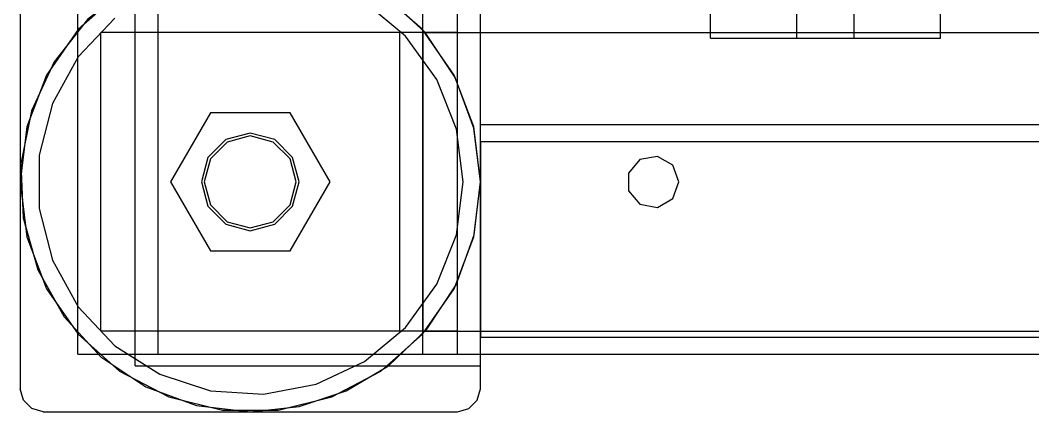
# Model space of a CAD drawing. Header units: millimetres. Extents: x -201 to 3037, y -406 to 3230.
# Drawn here: x -10 to 166, y 1990 to 2058.1 of the extents above; entities that cross this region are included whole.
import ezdxf

# ---------------------------------------------------------------- set-up
doc = ezdxf.new("R2010")
doc.units = ezdxf.units.MM
doc.layers.add('HIDDEN', color=8, linetype='Continuous')
doc.layers.add('VISIBLE', color=7, linetype='Continuous')

msp = doc.modelspace()

# ---------------------------------------------------------------- linework, layer by layer
at = {"layer": 'HIDDEN'}
for points in [[(10, 2000), (10, 2950)], [(14, 2000), (14, 2950)], [(14, 2000), (14, 2950)], [(66, 2000), (66, 2950)], [(66, 2000), (66, 2950)], [(70, 2000), (70, 2950)], [(70, 2000), (70, 2950)], [(70, 2000), (70, 2950)], [(110, 2055), (110, 2145)], [(125, 2055), (125, 2145)], [(135, 2055), (135, 2145)], [(150, 2055), (150, 2145)], [(70, 2030), (68.89, 2039.34), (65.64, 2048.16), (60.42, 2055.98), (53.51, 2062.36), (45.31, 2066.96), (36.26, 2069.51), (26.86, 2069.88), (17.64, 2068.04), (9.1, 2064.11), (1.72, 2058.28), (-4.11, 2050.9), (-8.04, 2042.36), (-9.88, 2033.14), (-9.51, 2023.74), (-6.96, 2014.69), (-2.36, 2006.49), (4.02, 1999.58), (11.84, 1994.36), (20.66, 1991.11), (30, 1990)], [(-10, 2066), (-10, 1994)], [(70, 1994), (70, 2066)], [(70, 1998), (70, 2066)], [(7.28, 2062.92), (0.06, 2056.52), (-5.42, 2048.59), (-8.84, 2039.57), (-10, 2030), (-8.84, 2020.43), (-5.42, 2011.41), (0.06, 2003.48), (7.28, 1997.08), (15.82, 1992.6), (25.18, 1990.29), (34.82, 1990.29), (44.18, 1992.6), (52.72, 1997.08), (59.94, 2003.48), (65.42, 2011.41), (68.84, 2020.43), (70, 2030)], [(70, 2030), (68.84, 2039.57), (65.42, 2048.59), (59.94, 2056.52), (52.72, 2062.92)], [(0, 2000), (0, 2060)], [(10, 2000), (10, 2060)], [(10, 2000), (10, 2060)], [(67, 2030), (65.84, 2039.2), (62.42, 2047.82), (56.97, 2055.33), (49.83, 2061.24)], [(67, 2030), (65.84, 2039.2), (62.42, 2047.82), (56.97, 2055.33), (49.83, 2061.24)], [(60, 2000), (60, 2060)], [(60, 2000), (60, 2060)], [(60, 2000), (60, 2060)], [(60, 2000), (60, 2060)], [(60, 2000), (60, 2060)], [(60, 2000), (60, 2060)], [(70, 2000), (70, 2060)], [(70, 2000), (70, 2060)], [(6.42, 2058.51), (0.07, 2051.75), (-4.4, 2043.62), (-6.71, 2034.64), (-6.71, 2025.36), (-4.4, 2016.38), (0.07, 2008.25), (6.42, 2001.49), (14.25, 1996.52), (23.07, 1993.66), (32.32, 1993.07), (41.43, 1994.81), (49.83, 1998.76), (56.97, 2004.67), (62.42, 2012.18), (65.84, 2020.8), (67, 2030)], [(6.42, 2058.51), (0.07, 2051.75), (-4.4, 2043.62), (-6.71, 2034.64), (-6.71, 2025.36), (-4.4, 2016.38), (0.07, 2008.25), (6.42, 2001.49), (14.25, 1996.52), (23.07, 1993.66), (32.32, 1993.07), (41.43, 1994.81), (49.83, 1998.76), (56.97, 2004.67), (62.42, 2012.18), (65.84, 2020.8), (67, 2030)], [(56, 2056), (4, 2056)], [(4, 2004), (4, 2056)], [(56, 2056), (10, 2056)], [(66, 2056), (14, 2056)], [(14, 2004), (14, 2056)], [(66, 2056), (14, 2056)], [(14, 2004), (14, 2056)], [(56, 2004), (56, 2056)], [(56, 2004), (56, 2056)], [(60, 2056), (60, 2004)], [(60, 2056), (60, 2004)], [(60, 2056), (540, 2056)], [(60, 2056), (540, 2056)], [(60, 2056), (60, 2004)], [(60, 2056), (60, 2004)], [(60, 2056), (540, 2056)], [(60, 2056), (540, 2056)], [(66, 2004), (66, 2056)], [(66, 2004), (66, 2056)], [(110, 2055), (150, 2055)], [(125, 2055), (135, 2055)], [(125, 2055), (135, 2055)], [(23.07, 2042), (16.14, 2030)], [(23.07, 2042), (16.14, 2030)], [(36.93, 2042), (23.07, 2042)], [(36.93, 2042), (23.07, 2042)], [(43.86, 2030), (36.93, 2042)], [(43.86, 2030), (36.93, 2042)], [(70, 2000), (70, 2040)], [(70, 2040), (540, 2040)], [(38.5, 2030), (37.36, 2034.25), (34.25, 2037.36), (30, 2038.5), (25.75, 2037.36), (22.64, 2034.25), (21.5, 2030), (22.64, 2025.75), (25.75, 2022.64), (30, 2021.5), (34.25, 2022.64), (37.36, 2025.75), (38.5, 2030)], [(38.5, 2030), (37.36, 2034.25), (34.25, 2037.36), (30, 2038.5), (25.75, 2037.36), (22.64, 2034.25), (21.5, 2030), (22.64, 2025.75), (25.75, 2022.64), (30, 2021.5), (34.25, 2022.64), (37.36, 2025.75), (38.5, 2030)], [(38, 2030), (36.93, 2034), (34, 2036.93), (30, 2038), (26, 2036.93), (23.07, 2034), (22, 2030), (23.07, 2026), (26, 2023.07), (30, 2022), (34, 2023.07), (36.93, 2026), (38, 2030)], [(38, 2030), (36.93, 2034), (34, 2036.93), (30, 2038), (26, 2036.93), (23.07, 2034), (22, 2030), (23.07, 2026), (26, 2023.07), (30, 2022), (34, 2023.07), (36.93, 2026), (38, 2030)], [(38, 2030), (36.93, 2034), (34, 2036.93), (30, 2038), (26, 2036.93), (23.07, 2034), (22, 2030), (23.07, 2026), (26, 2023.07), (30, 2022), (34, 2023.07), (36.93, 2026), (38, 2030)], [(38, 2030), (36.93, 2034), (34, 2036.93), (30, 2038), (26, 2036.93), (23.07, 2034), (22, 2030), (23.07, 2026), (26, 2023.07), (30, 2022), (34, 2023.07), (36.93, 2026), (38, 2030)], [(70, 2037), (70, 2003)], [(70, 2037), (70, 2003)], [(70, 2037), (540, 2037)], [(70, 2037), (540, 2037)], [(104.5, 2030), (103.45, 2032.89), (100.78, 2034.43), (97.75, 2033.9), (95.77, 2031.54), (95.77, 2028.46), (97.75, 2026.1), (100.78, 2025.57), (103.45, 2027.11), (104.5, 2030)], [(104.5, 2030), (103.45, 2032.89), (100.78, 2034.43), (97.75, 2033.9), (95.77, 2031.54), (95.77, 2028.46), (97.75, 2026.1), (100.78, 2025.57), (103.45, 2027.11), (104.5, 2030)], [(16.14, 2030), (23.07, 2018)], [(16.14, 2030), (23.07, 2018)], [(36.93, 2018), (43.86, 2030)], [(36.93, 2018), (43.86, 2030)], [(54, 1998), (60.71, 2004.37), (65.78, 2012.11), (68.93, 2020.81), (70, 2030)], [(23.07, 2018), (36.93, 2018)], [(23.07, 2018), (36.93, 2018)], [(56, 2004), (4, 2004)], [(56, 2004), (10, 2004)], [(66, 2004), (14, 2004)], [(66, 2004), (14, 2004)], [(60, 2004), (540, 2004)], [(60, 2004), (540, 2004)], [(60, 2004), (540, 2004)], [(60, 2004), (540, 2004)], [(70, 2003), (540, 2003)], [(70, 2003), (540, 2003)], [(0, 2000), (60, 2000)], [(10, 2000), (60, 2000)], [(10, 2000), (70, 2000)], [(10, 2000), (70, 2000)], [(10, 2000), (70, 2000)], [(10, 1998), (10, 2000)], [(10, 2000), (70, 2000)], [(14, 2000), (66, 2000)], [(14, 2000), (66, 2000)], [(60, 2000), (540, 2000)], [(60, 2000), (540, 2000)], [(60, 2000), (540, 2000)], [(60, 2000), (540, 2000)], [(70, 2000), (540, 2000)], [(70, 2000), (540, 2000)], [(70, 2000), (540, 2000)], [(70, 1998), (70, 2000)], [(10, 1998), (70, 1998)], [(-6, 1990), (-8, 1990.54), (-9.46, 1992), (-10, 1994)], [(66, 1990), (68, 1990.54), (69.46, 1992), (70, 1994)], [(-6, 1990), (66, 1990)]]:
    msp.add_lwpolyline(points, dxfattribs=at)
at = {"layer": 'VISIBLE'}
for points in [[(10, 2000), (10, 2420)], [(70, 2000), (70, 2420)], [(125, 2055), (125, 2145)], [(135, 2055), (135, 2145)], [(110, 2055), (110, 2070)], [(-10, 2066), (-10, 1994)], [(150, 2055), (150, 2065.85)], [(0, 2000), (0, 2060)], [(10, 2056), (4, 2056)], [(4, 2004), (4, 2056)], [(110, 2055), (125, 2055)], [(125, 2055), (135, 2055)], [(135, 2055), (150, 2055)], [(70, 2000), (70, 2040)], [(70, 2040), (540, 2040)], [(10, 2004), (4, 2004)], [(0, 2000), (10, 2000)], [(10, 2000), (70, 2000)], [(10, 1998), (10, 2000)], [(10, 2000), (70, 2000)], [(70, 2000), (540, 2000)], [(70, 1998), (70, 2000)], [(10, 1998), (70, 1998)], [(30, 1990), (38.51, 1990.92), (46.64, 1993.62), (54, 1998)], [(70, 1994), (70, 1998)], [(-6, 1990), (-8, 1990.54), (-9.46, 1992), (-10, 1994)], [(66, 1990), (68, 1990.54), (69.46, 1992), (70, 1994)], [(-6, 1990), (66, 1990)]]:
    msp.add_lwpolyline(points, dxfattribs=at)

doc.saveas('drawing.dxf')
